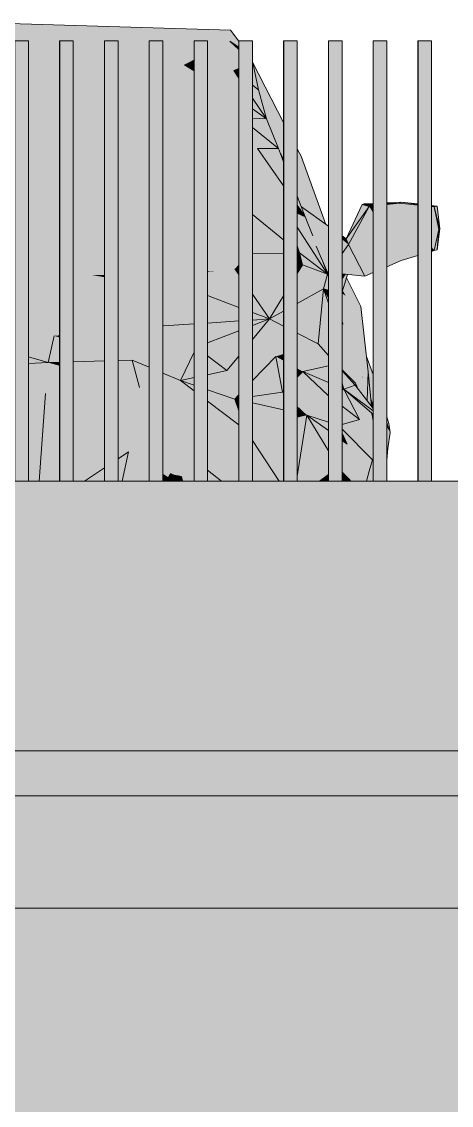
# Model space of a CAD drawing. Header units: millimetres. Extents: x 365175 to 2667127, y -330297 to -162108.
# Drawn here: x 1901050 to 1902007, y -320300 to -317888 of the extents above; entities that cross this region are included whole.
import ezdxf

# ---------------------------------------------------------------- set-up
doc = ezdxf.new("R2010")
doc.units = ezdxf.units.MM
doc.header["$MEASUREMENT"] = 0
doc.linetypes.add('Wipeout_Contour', pattern=[1000, 0, -1000])
for name, color, linetype in [('Cars', 7, 'Continuous'), ('Structure - Murs extérieurs', 7, 'Continuous'), ('TopoAlt', 7, 'Continuous')]:
    doc.layers.add(name, color=color, linetype=linetype)
pattern_1 = [(0, (1445436.05, -319510.98), (0, 86.60254), [0, -50]), (0, (1445461.05, -319467.68), (0, 86.60254), [0, -50])]

# ---------------------------------------------------------------- blocks, each defined once
blk = doc.blocks.new('Élément de coupe_125_6', base_point=(1445436.1, -319511))
at = {"layer": 'TopoAlt', "linetype": 'Continuous', "lineweight": 0, "true_color": 0x000000}
blk.add_hatch(color=18, dxfattribs=at).paths.add_polyline_path([(1882185.2, -318911), (1882185.2, -319511), (1914672.8, -319511), (1914672.8, -318911)])
at = {"layer": 'TopoAlt', "color": 190, "linetype": 'Continuous', "lineweight": 5, "true_color": 0x8002ff}
blk.add_line((1914672.8, -318911), (1882185.2, -318911), dxfattribs=at)
blk = doc.blocks.new('Élément de coupe_174_6', base_point=(1445436.1, -319511))
at = {"layer": 'Structure - Murs extérieurs', "linetype": 'Continuous', "lineweight": 0, "true_color": 0x000000}
blk.add_hatch(color=18, dxfattribs=at).paths.add_polyline_path([(1916245.1, -319511), (1884176.7, -319511), (1884176.7, -319611), (1916245.1, -319611)])
at = {"layer": 'Structure - Murs extérieurs', "color": 7, "linetype": 'Continuous', "lineweight": 5}
blk.add_line((1916245.1, -319511), (1884176.7, -319511), dxfattribs=at)
blk = doc.blocks.new('Élément de coupe_364_6', base_point=(1445436.1, -319511))
at = {"linetype": 'Continuous', "lineweight": 0, "true_color": 0x000000}
for points in [[(1901034.9, -317931), (1901034.9, -318911), (1901035.3, -318911), (1901035.3, -317931)], [(1901034.9, -317931), (1901034.9, -318911), (1901035.3, -318911), (1901035.3, -317931)], [(1901035.3, -317931), (1901035.3, -318911), (1901065.3, -318911), (1901065.3, -317931)]]:
    blk.add_hatch(color=18, dxfattribs=at).paths.add_polyline_path(points)
at = {"color": 18, "linetype": 'Continuous', "lineweight": 5, "true_color": 0x330000}
for p, q in [((1901034.9, -317931), (1901035.3, -317931)), ((1901034.9, -318911), (1901034.9, -317931)), ((1901035.3, -317931), (1901065.3, -317931)), ((1901035.3, -318911), (1901035.3, -317931)), ((1901065.3, -318911), (1901065.3, -317931))]:
    blk.add_line(p, q, dxfattribs=at)
blk = doc.blocks.new('Élément de coupe_365_6', base_point=(1445436.1, -319511))
at = {"linetype": 'Continuous', "lineweight": 0, "true_color": 0x000000}
for points in [[(1901134.7, -317931), (1901134.7, -318911), (1901135, -318911), (1901135, -317931)], [(1901134.7, -317931), (1901134.7, -318911), (1901135, -318911), (1901135, -317931)], [(1901135, -317931), (1901135, -318911), (1901165, -318911), (1901165, -317931)]]:
    blk.add_hatch(color=18, dxfattribs=at).paths.add_polyline_path(points)
at = {"color": 18, "linetype": 'Continuous', "lineweight": 5, "true_color": 0x330000}
for p, q in [((1901134.7, -317931), (1901135, -317931)), ((1901134.7, -318911), (1901134.7, -317931)), ((1901135, -317931), (1901165, -317931)), ((1901135, -318911), (1901135, -317931)), ((1901165, -318911), (1901165, -317931))]:
    blk.add_line(p, q, dxfattribs=at)
blk = doc.blocks.new('Élément de coupe_366_6', base_point=(1445436.1, -319511))
at = {"linetype": 'Continuous', "lineweight": 0, "true_color": 0x000000}
for points in [[(1901234.5, -317931), (1901234.5, -318911), (1901234.8, -318911), (1901234.8, -317931)], [(1901234.5, -317931), (1901234.5, -318911), (1901234.8, -318911), (1901234.8, -317931)], [(1901234.8, -317931), (1901234.8, -318911), (1901264.8, -318911), (1901264.8, -317931)]]:
    blk.add_hatch(color=18, dxfattribs=at).paths.add_polyline_path(points)
at = {"color": 18, "linetype": 'Continuous', "lineweight": 5, "true_color": 0x330000}
for p, q in [((1901234.5, -317931), (1901234.8, -317931)), ((1901234.5, -318911), (1901234.5, -317931)), ((1901234.8, -317931), (1901264.8, -317931)), ((1901234.8, -318911), (1901234.8, -317931)), ((1901264.8, -318911), (1901264.8, -317931))]:
    blk.add_line(p, q, dxfattribs=at)
blk = doc.blocks.new('Élément de coupe_367_6', base_point=(1445436.1, -319511))
at = {"linetype": 'Continuous', "lineweight": 0, "true_color": 0x000000}
for points in [[(1901334.2, -317931), (1901334.2, -318911), (1901334.5, -318911), (1901334.5, -317931)], [(1901334.2, -317931), (1901334.2, -318911), (1901334.5, -318911), (1901334.5, -317931)], [(1901334.5, -317931), (1901334.5, -318911), (1901364.5, -318911), (1901364.5, -317931)]]:
    blk.add_hatch(color=18, dxfattribs=at).paths.add_polyline_path(points)
at = {"color": 18, "linetype": 'Continuous', "lineweight": 5, "true_color": 0x330000}
for p, q in [((1901334.2, -317931), (1901334.5, -317931)), ((1901334.2, -318911), (1901334.2, -317931)), ((1901334.5, -317931), (1901364.5, -317931)), ((1901334.5, -318911), (1901334.5, -317931)), ((1901364.5, -318911), (1901364.5, -317931))]:
    blk.add_line(p, q, dxfattribs=at)
blk = doc.blocks.new('Élément de coupe_368_6', base_point=(1445436.1, -319511))
at = {"linetype": 'Continuous', "lineweight": 0, "true_color": 0x000000}
for points in [[(1901434, -317931), (1901434, -318911), (1901434.3, -318911), (1901434.3, -317931)], [(1901434, -317931), (1901434, -318911), (1901434.3, -318911), (1901434.3, -317931)], [(1901434.3, -317931), (1901434.3, -318911), (1901464.3, -318911), (1901464.3, -317931)]]:
    blk.add_hatch(color=18, dxfattribs=at).paths.add_polyline_path(points)
at = {"color": 18, "linetype": 'Continuous', "lineweight": 5, "true_color": 0x330000}
for p, q in [((1901434, -317931), (1901434.3, -317931)), ((1901434, -318911), (1901434, -317931)), ((1901434.3, -317931), (1901464.3, -317931)), ((1901434.3, -318911), (1901434.3, -317931)), ((1901464.3, -318911), (1901464.3, -317931))]:
    blk.add_line(p, q, dxfattribs=at)
blk = doc.blocks.new('Élément de coupe_369_6', base_point=(1445436.1, -319511))
at = {"linetype": 'Continuous', "lineweight": 0, "true_color": 0x000000}
for points in [[(1901533.7, -317931), (1901533.7, -318911), (1901534.1, -318911), (1901534.1, -317931)], [(1901533.7, -317931), (1901533.7, -318911), (1901534.1, -318911), (1901534.1, -317931)], [(1901534.1, -317931), (1901534.1, -318911), (1901564.1, -318911), (1901564.1, -317931)]]:
    blk.add_hatch(color=18, dxfattribs=at).paths.add_polyline_path(points)
at = {"color": 18, "linetype": 'Continuous', "lineweight": 5, "true_color": 0x330000}
for p, q in [((1901533.7, -317931), (1901534.1, -317931)), ((1901533.7, -318911), (1901533.7, -317931)), ((1901534.1, -317931), (1901564.1, -317931)), ((1901534.1, -318911), (1901534.1, -317931)), ((1901564.1, -318911), (1901564.1, -317931))]:
    blk.add_line(p, q, dxfattribs=at)
blk = doc.blocks.new('Élément de coupe_370_6', base_point=(1445436.1, -319511))
at = {"linetype": 'Continuous', "lineweight": 0, "true_color": 0x000000}
for points in [[(1901633.5, -317931), (1901633.5, -318911), (1901633.8, -318911), (1901633.8, -317931)], [(1901633.5, -317931), (1901633.5, -318911), (1901633.8, -318911), (1901633.8, -317931)], [(1901633.8, -317931), (1901633.8, -318911), (1901663.8, -318911), (1901663.8, -317931)]]:
    blk.add_hatch(color=18, dxfattribs=at).paths.add_polyline_path(points)
at = {"color": 18, "linetype": 'Continuous', "lineweight": 5, "true_color": 0x330000}
for p, q in [((1901633.5, -317931), (1901633.8, -317931)), ((1901633.5, -318911), (1901633.5, -317931)), ((1901633.8, -317931), (1901663.8, -317931)), ((1901633.8, -318911), (1901633.8, -317931)), ((1901663.8, -318911), (1901663.8, -317931))]:
    blk.add_line(p, q, dxfattribs=at)
blk = doc.blocks.new('Élément de coupe_371_6', base_point=(1445436.1, -319511))
at = {"linetype": 'Continuous', "lineweight": 0, "true_color": 0x000000}
for points in [[(1901733.2, -317931), (1901733.2, -318911), (1901733.6, -318911), (1901733.6, -317931)], [(1901733.2, -317931), (1901733.2, -318911), (1901733.6, -318911), (1901733.6, -317931)], [(1901733.6, -317931), (1901733.6, -318911), (1901763.6, -318911), (1901763.6, -317931)]]:
    blk.add_hatch(color=18, dxfattribs=at).paths.add_polyline_path(points)
at = {"color": 18, "linetype": 'Continuous', "lineweight": 5, "true_color": 0x330000}
for p, q in [((1901733.2, -317931), (1901733.6, -317931)), ((1901733.2, -318911), (1901733.2, -317931)), ((1901733.6, -317931), (1901763.6, -317931)), ((1901733.6, -318911), (1901733.6, -317931)), ((1901763.6, -318911), (1901763.6, -317931))]:
    blk.add_line(p, q, dxfattribs=at)
blk = doc.blocks.new('Élément de coupe_372_6', base_point=(1445436.1, -319511))
at = {"linetype": 'Continuous', "lineweight": 0, "true_color": 0x000000}
for points in [[(1901833, -317931), (1901833, -318911), (1901833.3, -318911), (1901833.3, -317931)], [(1901833, -317931), (1901833, -318911), (1901833.3, -318911), (1901833.3, -317931)], [(1901833.3, -317931), (1901833.3, -318911), (1901863.3, -318911), (1901863.3, -317931)]]:
    blk.add_hatch(color=18, dxfattribs=at).paths.add_polyline_path(points)
at = {"color": 18, "linetype": 'Continuous', "lineweight": 5, "true_color": 0x330000}
for p, q in [((1901833, -317931), (1901833.3, -317931)), ((1901833, -318911), (1901833, -317931)), ((1901833.3, -317931), (1901863.3, -317931)), ((1901833.3, -318911), (1901833.3, -317931)), ((1901863.3, -318911), (1901863.3, -317931))]:
    blk.add_line(p, q, dxfattribs=at)
blk = doc.blocks.new('Élément de coupe_373_6', base_point=(1445436.1, -319511))
at = {"linetype": 'Continuous', "lineweight": 0, "true_color": 0x000000}
for points in [[(1901932.7, -317931), (1901932.7, -318911), (1901933.1, -318911), (1901933.1, -317931)], [(1901932.7, -317931), (1901932.7, -318911), (1901933.1, -318911), (1901933.1, -317931)], [(1901933.1, -317931), (1901933.1, -318911), (1901963.1, -318911), (1901963.1, -317931)]]:
    blk.add_hatch(color=18, dxfattribs=at).paths.add_polyline_path(points)
at = {"color": 18, "linetype": 'Continuous', "lineweight": 5, "true_color": 0x330000}
for p, q in [((1901932.7, -317931), (1901933.1, -317931)), ((1901932.7, -318911), (1901932.7, -317931)), ((1901933.1, -317931), (1901963.1, -317931)), ((1901933.1, -318911), (1901933.1, -317931)), ((1901963.1, -318911), (1901963.1, -317931))]:
    blk.add_line(p, q, dxfattribs=at)
blk = doc.blocks.new('Élément de coupe_493_6', base_point=(1445436.1, -319511))
at = {"layer": 'Cars', "linetype": 'Continuous', "lineweight": 0, "true_color": 0x000000}
for points in [[(1900878.7, -317888.3), (1900877.1, -317891), (1901515.6, -317907.5)], [(1900877, -317916.6), (1901513.6, -317931.5), (1900877.1, -317891)], [(1901513.6, -317931.5), (1901515.6, -317907.5), (1900877.1, -317891)], [(1901513.6, -317931.5), (1901533.7, -317944.7), (1901533.7, -317932), (1901515.6, -317907.5)], [(1900877, -317916.6), (1901034.9, -317936.7), (1901034.9, -317931), (1901065.3, -317931), (1901065.3, -317940.6), (1901134.7, -317949.5), (1901134.7, -317931), (1901165, -317931), (1901165, -317953.4), (1901234.5, -317962.2), (1901234.5, -317931), (1901264.8, -317931), (1901264.8, -317966.1), (1901334.2, -317975), (1901334.2, -317931), (1901364.5, -317931), (1901364.5, -317978.8), (1901411.1, -317984.8), (1901434, -317972.9), (1901434, -317931), (1901464.3, -317931), (1901464.3, -317957.1), (1901513.6, -317931.5)], [(1901464.3, -317957.1), (1901464.3, -317990.7), (1901522.5, -317997.3), (1901513.6, -317931.5)], [(1901533.7, -317950.3), (1901513.6, -317931.5), (1901522.5, -317997.3), (1901533.7, -317992.6)], [(1901533.7, -317944.7), (1901513.6, -317931.5), (1901533.7, -317950.3)], [(1901065.3, -317940.6), (1901065.3, -317957.5), (1901134.7, -317972.6), (1901134.7, -317949.5)], [(1901065.3, -317957.5), (1901065.3, -317996), (1901134.7, -318001.7), (1901134.7, -317972.6)], [(1901165, -317953.4), (1901165, -317979.2), (1901234.5, -317994.3), (1901234.5, -317962.2)], [(1901234.5, -317994.3), (1901165, -317979.2), (1901165, -318004.2), (1901234.5, -318010)], [(1901264.8, -317966.1), (1901264.8, -318000.9), (1901334.2, -318015.9), (1901334.2, -317975)], [(1901364.5, -318011.8), (1901411.1, -317984.8), (1901364.5, -317978.8)], [(1901364.5, -318011.8), (1901364.5, -318022.6), (1901434, -318037.9), (1901434, -317998.9), (1901411.1, -317984.8)], [(1901434, -317972.9), (1901411.1, -317984.8), (1901434, -317987.3)], [(1901411.1, -317984.8), (1901434, -317998.9), (1901434, -317987.3)], [(1901564.1, -317977.7), (1901564.1, -317978.5), (1901565.1, -317979.5)], [(1901564.1, -317979.9), (1901565.1, -317979.5), (1901564.1, -317978.5)], [(1901564.1, -318029.5), (1901577.6, -318040.1), (1901565.1, -317979.5), (1901564.1, -317979.9)], [(1901565.1, -317979.5), (1901577.6, -318040.1), (1901633.5, -318127.2), (1901633.5, -318112.3)], [(1901134.7, -318001.7), (1901065.3, -317996), (1901065.3, -318011.8), (1901134.7, -318023.4)], [(1901165, -318028.5), (1901234.5, -318040.1), (1901234.5, -318010), (1901165, -318004.2)], [(1901334.2, -318015.9), (1901264.8, -318000.9), (1901264.8, -318012.5), (1901334.2, -318018.2)], [(1901522.5, -317997.3), (1901464.3, -317990.7), (1901464.3, -318017.5), (1901533.2, -318059.9)], [(1901533.7, -317992.6), (1901522.5, -317997.3), (1901533.7, -318005.9)], [(1901522.5, -317997.3), (1901533.2, -318059.9), (1901533.7, -318060.2), (1901533.7, -318013.8)], [(1901522.5, -317997.3), (1901533.7, -318013.8), (1901533.7, -318005.9)], [(1901134.7, -318023.4), (1901065.3, -318011.8), (1901065.3, -318022.1), (1901134.7, -318037.5)], [(1901065.3, -318022.1), (1901065.3, -318038.4), (1901134.7, -318039.9), (1901134.7, -318037.5)], [(1901165, -318041.9), (1901234.5, -318048.5), (1901234.5, -318040.1), (1901165, -318028.5)], [(1901264.8, -318012.5), (1901264.8, -318045.1), (1901334.2, -318056.7), (1901334.2, -318018.2)], [(1901364.5, -318022.6), (1901364.5, -318025.5), (1901434, -318056.2), (1901434, -318037.9)], [(1901364.5, -318025.5), (1901364.5, -318062.6), (1901434, -318078.3), (1901434, -318056.2)], [(1901464.3, -318017.5), (1901464.3, -318044.6), (1901533.2, -318059.9)], [(1901577.6, -318040.1), (1901564.1, -318029.5), (1901564.1, -318058.6), (1901595.1, -318104.5)], [(1901065.3, -318038.4), (1901065.3, -318159.2), (1901134.7, -318205.3), (1901134.7, -318039.9)], [(1901165, -318041.9), (1901165, -318080.8), (1901234.5, -318232.9), (1901234.5, -318048.5)], [(1901264.8, -318045.1), (1901264.8, -318051.4), (1901334.2, -318057.9), (1901334.2, -318056.7)], [(1901264.8, -318051.4), (1901264.8, -318275.5), (1901334.2, -318102.1), (1901334.2, -318057.9)], [(1901464.3, -318044.6), (1901464.3, -318069.6), (1901533.7, -318100.3), (1901533.7, -318066.2), (1901533.2, -318059.9)], [(1901577.6, -318040.1), (1901595.1, -318104.5), (1901633.5, -318180.6), (1901633.5, -318159.7)], [(1901633.5, -318127.2), (1901577.6, -318040.1), (1901633.5, -318159.7)], [(1901165, -318080.8), (1901165, -318225.4), (1901234.5, -318271.5), (1901234.5, -318232.9)], [(1901364.5, -318076.6), (1901434, -318165.4), (1901434, -318078.3), (1901364.5, -318062.6)], [(1901364.5, -318076.6), (1901364.5, -318289.9), (1901434, -318291.1), (1901434, -318165.4)], [(1901464.3, -318069.6), (1901464.3, -318085.2), (1901533.7, -318100.9), (1901533.7, -318100.3)], [(1901533.2, -318059.9), (1901533.7, -318066.2), (1901533.7, -318060.2)], [(1901564.1, -318058.6), (1901564.1, -318082.1), (1901595.1, -318104.5)], [(1901564.1, -318082.1), (1901564.1, -318102.9), (1901595.1, -318104.5)], [(1901334.2, -318102.1), (1901264.8, -318275.5), (1901264.8, -318288.3), (1901334.2, -318289.4)], [(1901464.3, -318085.2), (1901464.3, -318204.3), (1901533.4, -318292.7), (1901533.7, -318272.9), (1901533.7, -318100.9)], [(1901564.1, -318123.7), (1901621.9, -318170.5), (1901595.1, -318104.5), (1901564.1, -318102.9)], [(1901595.1, -318104.5), (1901621.9, -318170.5), (1901633.5, -318192.4), (1901633.5, -318180.6)], [(1901564.1, -318123.7), (1901564.1, -318150.7), (1901575.2, -318170.6), (1901621.9, -318170.5)], [(1901564.1, -318150.7), (1901564.1, -318203.2), (1901575.2, -318170.6)], [(1901065.3, -318292.2), (1901134.7, -318290.8), (1901134.7, -318205.3), (1901065.3, -318159.2)], [(1901564.1, -318203.2), (1901564.1, -318295.4), (1901633.5, -318301.5), (1901633.5, -318297.1), (1901575.2, -318170.6)], [(1901621.9, -318170.5), (1901575.2, -318170.6), (1901633.5, -318253.7), (1901633.5, -318200)], [(1901633.5, -318253.7), (1901575.2, -318170.6), (1901633.5, -318297.1)], [(1901633.5, -318192.4), (1901621.9, -318170.5), (1901633.5, -318200)], [(1901663.8, -318174.5), (1901672.3, -318187.7), (1901663.8, -318171.2)], [(1901672.3, -318187.7), (1901663.8, -318174.5), (1901663.8, -318224.6), (1901712.2, -318328.3), (1901727.7, -318339.4)], [(1901165, -318290.2), (1901234.5, -318288.7), (1901234.5, -318271.5), (1901165, -318225.4)], [(1901464.3, -318291.6), (1901533.4, -318292.7), (1901464.3, -318204.3)], [(1901663.8, -318224.6), (1901663.8, -318240.7), (1901705.6, -318323.5), (1901712.2, -318328.3)], [(1901663.8, -318240.7), (1901663.8, -318249.8), (1901701.1, -318320.3), (1901705.6, -318323.5)], [(1901663.8, -318249.8), (1901663.8, -318276.9), (1901681.7, -318322.4), (1901682.2, -318323.1), (1901673.3, -318300.8), (1901673.2, -318300.2), (1901701.1, -318320.3)], [(1901533.7, -318272.9), (1901533.4, -318292.7), (1901533.7, -318291.8)], [(1901065.3, -318292.2), (1901065.3, -318376.5), (1901134.7, -318406.6), (1901134.7, -318290.8)], [(1901165, -318419.7), (1901196.5, -318433.3), (1901234.5, -318346.2), (1901234.5, -318288.7), (1901165, -318290.2)], [(1901334.2, -318289.4), (1901264.8, -318288.3), (1901264.8, -318290.2), (1901334.2, -318317.8)], [(1901264.8, -318290.2), (1901264.8, -318427.9), (1901334.2, -318422.4), (1901334.2, -318317.8)], [(1901434, -318291.1), (1901364.5, -318289.9), (1901364.5, -318329.9), (1901434, -318357.5)], [(1901464.3, -318369.5), (1901533.7, -318397.1), (1901533.7, -318294.6), (1901533.4, -318292.7), (1901464.3, -318291.6)], [(1901533.4, -318292.7), (1901533.7, -318292.8), (1901533.7, -318291.8)], [(1901533.4, -318292.7), (1901533.7, -318294.6), (1901533.7, -318293)], [(1901533.7, -318292.8), (1901533.4, -318292.7), (1901533.7, -318293)], [(1901564.1, -318317.6), (1901633.5, -318373.8), (1901633.5, -318301.5), (1901564.1, -318295.4)], [(1901681.7, -318322.4), (1901663.8, -318276.9), (1901663.8, -318296.9)], [(1901663.8, -318296.9), (1901663.8, -318314.3), (1901681.7, -318322.4)], [(1901824.4, -318299.4), (1901808.4, -318295), (1901772.6, -318371.7)], [(1901772.6, -318371.7), (1901778.2, -318384.3), (1901824.4, -318299.4)], [(1901824.4, -318299.4), (1901778.2, -318384.3), (1901814.1, -318454.3)], [(1901808.4, -318295), (1901833, -318294.1), (1901833, -318293.5)], [(1901808.4, -318295), (1901824.4, -318299.4), (1901833, -318298.4), (1901833, -318294.1)], [(1901812.4, -318293.9), (1901811.9, -318294.8), (1901812.2, -318294.8)], [(1901812.4, -318293.9), (1901812.2, -318294.8), (1901812.8, -318294.7)], [(1901812.4, -318293.9), (1901812.8, -318294.7), (1901833, -318293.5), (1901833, -318292.9)], [(1901814.1, -318454.3), (1901833, -318446.3), (1901833, -318313.9), (1901824.4, -318299.4)], [(1901824.4, -318299.4), (1901833, -318313.9), (1901833, -318298.4)], [(1901895.1, -318289.7), (1901863.3, -318291.7), (1901863.3, -318292.9), (1901892, -318291.8)], [(1901863.3, -318291.3), (1901863.3, -318291.7), (1901880.2, -318290.6), (1901895.1, -318289.7)], [(1901892, -318291.8), (1901863.3, -318295), (1901863.3, -318365.1), (1901895.7, -318419.8)], [(1901863.3, -318292.9), (1901863.3, -318295), (1901892, -318291.8)], [(1901895.1, -318289.7), (1901892, -318291.8), (1901932.7, -318296.3), (1901932.7, -318295.1)], [(1901892, -318291.8), (1901895.7, -318419.8), (1901932.7, -318408.6), (1901932.7, -318347.7)], [(1901892, -318291.8), (1901932.7, -318347.7), (1901932.7, -318319.5)], [(1901932.7, -318296.3), (1901892, -318291.8), (1901932.7, -318319.5)], [(1901932.7, -318293.8), (1901895.1, -318289.7), (1901932.7, -318295.1)], [(1901975.5, -318298.5), (1901963.1, -318297.2), (1901963.1, -318299.5), (1901968.7, -318300.3)], [(1901963.1, -318299.5), (1901963.1, -318299.6), (1901968.7, -318300.3)], [(1901981.6, -318349.2), (1901975.5, -318298.5), (1901968.7, -318300.3)], [(1901564.1, -318404.7), (1901633.5, -318403.3), (1901633.5, -318373.8), (1901564.1, -318317.6)], [(1901663.8, -318314.3), (1901663.8, -318345.2), (1901731.6, -318449.9), (1901719.3, -318418.5), (1901706.2, -318387.6), (1901698.3, -318364.7), (1901681.7, -318322.4)], [(1901733.2, -318343.4), (1901673.2, -318300.2), (1901673.3, -318300.8), (1901733.2, -318348.5)], [(1901733.2, -318348.5), (1901673.3, -318300.8), (1901682.2, -318323.1), (1901684, -318327.2), (1901681.7, -318322.4), (1901698.3, -318364.7), (1901706.2, -318387.6), (1901731.3, -318446.7), (1901733.2, -318444.1)], [(1901682.2, -318323.1), (1901681.7, -318322.4), (1901684, -318327.2)], [(1901681.7, -318322.4), (1901683.5, -318326.9), (1901684, -318327.2)], [(1901968.7, -318300.3), (1901963.1, -318299.6), (1901963.1, -318340.2), (1901979.1, -318351.1)], [(1901981.6, -318349.2), (1901968.7, -318300.3), (1901979.1, -318351.1)], [(1901196.5, -318433.3), (1901234.5, -318430.3), (1901234.5, -318346.2)], [(1901434, -318357.5), (1901364.5, -318329.9), (1901364.5, -318420), (1901434, -318414.4)], [(1901663.8, -318387.1), (1901668.9, -318402.6), (1901731.6, -318449.9), (1901663.8, -318345.2)], [(1901979.1, -318351.1), (1901963.1, -318340.2), (1901963.1, -318389.3), (1901969.2, -318397.7)], [(1901464.3, -318369.5), (1901464.3, -318412), (1901533.7, -318406.5), (1901533.7, -318397.1)], [(1901763.6, -318365.2), (1901763.6, -318372.7), (1901778.2, -318384.3), (1901772.6, -318371.7)], [(1901863.3, -318365.1), (1901863.3, -318433.5), (1901895.7, -318419.8)], [(1901975.6, -318396.3), (1901979.1, -318351.1), (1901969.2, -318397.7)], [(1901975.6, -318396.3), (1901981.6, -318349.2), (1901979.1, -318351.1)], [(1901065.3, -318429), (1901134.7, -318431.3), (1901134.7, -318406.6), (1901065.3, -318376.5)], [(1901663.8, -318398.4), (1901668.9, -318402.6), (1901663.8, -318387.1)], [(1901706.2, -318387.6), (1901727.4, -318443.3), (1901731.6, -318449.9), (1901719.3, -318418.5)], [(1901763.6, -318372.7), (1901763.6, -318403.8), (1901778.2, -318384.3)], [(1901778.2, -318384.3), (1901763.6, -318403.8), (1901763.6, -318449.7), (1901814.1, -318454.3)], [(1901963.1, -318389.3), (1901963.1, -318399.6), (1901969.2, -318397.7)], [(1901165, -318432.3), (1901196.5, -318433.3), (1901165, -318419.7)], [(1901364.5, -318436), (1901434, -318437.1), (1901434, -318414.4), (1901364.5, -318420)], [(1901533.7, -318406.5), (1901464.3, -318412), (1901464.3, -318437.6), (1901525.2, -318438.6), (1901533.7, -318428.4)], [(1901564.1, -318404.7), (1901564.1, -318407.1), (1901633.5, -318421), (1901633.5, -318403.3)], [(1901564.1, -318436.2), (1901633.5, -318432), (1901633.5, -318421), (1901564.1, -318407.1)], [(1901663.8, -318402.7), (1901668.9, -318402.6), (1901663.8, -318398.4)], [(1901668.9, -318402.6), (1901663.8, -318402.7), (1901663.8, -318427.1), (1901675.6, -318429.5)], [(1901675.6, -318429.5), (1901731.6, -318449.9), (1901668.9, -318402.6)], [(1901731.3, -318446.7), (1901719.3, -318418.5), (1901731.6, -318449.9), (1901733.2, -318454.2), (1901733.2, -318451.9)], [(1901731.3, -318446.7), (1901719.3, -318418.5), (1901731.6, -318449.9), (1901733.2, -318454.2), (1901733.2, -318451.9)], [(1901065.3, -318429), (1901065.3, -318439.3), (1901134.7, -318445.5), (1901134.7, -318431.3)], [(1901134.7, -318445.5), (1901065.3, -318439.3), (1901065.3, -318443.8), (1901134.7, -318447.8)], [(1901065.3, -318443.8), (1901065.3, -318454.5), (1901134.7, -318487.8), (1901134.7, -318447.8)], [(1901165, -318432.3), (1901165, -318448.2), (1901205.8, -318451.9), (1901196.5, -318433.3)], [(1901234.5, -318430.3), (1901196.5, -318433.3), (1901234.5, -318433.9)], [(1901196.5, -318433.3), (1901234.5, -318434.7), (1901234.5, -318433.9)], [(1901196.5, -318433.3), (1901234.5, -318438.4), (1901234.5, -318434.7)], [(1901196.5, -318433.3), (1901205.8, -318451.9), (1901234.5, -318452.1), (1901234.5, -318438.4)], [(1901264.8, -318434.4), (1901334.2, -318435.5), (1901334.2, -318422.4), (1901264.8, -318427.9)], [(1901334.2, -318435.5), (1901264.8, -318434.4), (1901264.8, -318435.7), (1901334.2, -318438.2)], [(1901334.2, -318438.2), (1901264.8, -318435.7), (1901264.8, -318442.5), (1901334.2, -318451.8)], [(1901264.8, -318442.5), (1901264.8, -318452.4), (1901334.2, -318453), (1901334.2, -318451.8)], [(1901364.5, -318439.3), (1901434, -318441.7), (1901434, -318437.1), (1901364.5, -318436)], [(1901434, -318441.7), (1901364.5, -318439.3), (1901364.5, -318451.6), (1901434, -318446.6)], [(1901464.3, -318437.6), (1901464.3, -318442.8), (1901479.6, -318443.3), (1901525.2, -318438.6)], [(1901464.3, -318478.5), (1901464.3, -318489.1), (1901525.2, -318438.6), (1901479.6, -318443.3)], [(1901464.3, -318489.1), (1901464.3, -318497.9), (1901533.7, -318524.1), (1901533.7, -318450.9), (1901525.2, -318438.6)], [(1901479.6, -318443.3), (1901464.3, -318442.8), (1901464.3, -318444.4)], [(1901464.3, -318444.4), (1901464.3, -318478.5), (1901479.6, -318443.3)], [(1901533.7, -318428.4), (1901525.2, -318438.6), (1901533.7, -318438.1)], [(1901533.7, -318438.1), (1901525.2, -318438.6), (1901533.7, -318450.9)], [(1901633.5, -318432), (1901564.1, -318436.2), (1901564.1, -318494.9), (1901601.8, -318549.8), (1901633.5, -318498.1)], [(1901663.8, -318430.2), (1901675.6, -318429.5), (1901663.8, -318427.1)], [(1901675.6, -318429.5), (1901663.8, -318448.6), (1901663.8, -318515.1), (1901722.1, -318482.6)], [(1901663.8, -318448.6), (1901675.6, -318429.5), (1901663.8, -318430.2)], [(1901675.6, -318429.5), (1901722.1, -318482.6), (1901731.6, -318449.9)], [(1901729.7, -318448.4), (1901731.6, -318449.9), (1901727.4, -318443.3)], [(1901731.3, -318446.7), (1901733.2, -318446.8), (1901733.2, -318444.1)], [(1901134.7, -318487.8), (1901065.3, -318454.5), (1901065.3, -318477.1), (1901134.7, -318493.1)], [(1901205.8, -318451.9), (1901165, -318448.2), (1901165, -318449.5)], [(1901165, -318449.5), (1901165, -318489.7), (1901205.8, -318451.9)], [(1901165, -318498), (1901234.5, -318497.3), (1901234.5, -318456.8), (1901205.8, -318451.9), (1901165, -318489.7)], [(1901234.5, -318452.1), (1901205.8, -318451.9), (1901234.5, -318456.8)], [(1901264.8, -318462), (1901334.2, -318474), (1901334.2, -318453), (1901264.8, -318452.4)], [(1901264.8, -318497), (1901334.2, -318496.3), (1901334.2, -318474), (1901264.8, -318462)], [(1901434, -318446.6), (1901364.5, -318451.6), (1901364.5, -318460.8), (1901434, -318486.6)], [(1901364.5, -318479.2), (1901434, -318491.2), (1901434, -318486.6), (1901364.5, -318460.8)], [(1901731.6, -318449.9), (1901722.1, -318482.6), (1901733.2, -318485.4), (1901733.2, -318454.2)], [(1901729.7, -318448.4), (1901729.9, -318449.1), (1901730.1, -318449.3), (1901731.6, -318449.9)], [(1901730.1, -318449.3), (1901731.4, -318450.6), (1901731.6, -318449.9)], [(1901731.3, -318446.7), (1901733.2, -318451.9), (1901733.2, -318446.8)], [(1901731.3, -318446.7), (1901733.2, -318448.4), (1901733.2, -318446.8)], [(1901731.4, -318450.6), (1901733.2, -318455.6), (1901733.2, -318454.2), (1901731.6, -318449.9)], [(1901763.6, -318449.7), (1901763.6, -318460.2), (1901770.5, -318450.3)], [(1901763.6, -318449.7), (1901763.6, -318460.2), (1901770.5, -318450.3)], [(1901763.6, -318460.2), (1901763.6, -318489.5), (1901763.7, -318489.5), (1901775.7, -318450.8), (1901770.5, -318450.3)], [(1901763.6, -318460.2), (1901763.6, -318489.5), (1901763.7, -318489.5), (1901775.7, -318450.8), (1901770.5, -318450.3)], [(1901763.6, -318492.8), (1901805.2, -318521.9), (1901773.4, -318458.1), (1901763.7, -318489.5), (1901763.6, -318489.5)], [(1901065.3, -318494), (1901134.7, -318497.1), (1901134.7, -318493.1), (1901065.3, -318477.1)], [(1901364.5, -318479.2), (1901364.5, -318496), (1901434, -318495.4), (1901434, -318491.2)], [(1901722.1, -318482.6), (1901663.8, -318515.1), (1901663.8, -318581.3), (1901710.7, -318605.2)], [(1901710.7, -318605.2), (1901733.2, -318587.8), (1901733.2, -318514.8), (1901722.1, -318482.6)], [(1901733.2, -318502.7), (1901722.1, -318482.6), (1901733.2, -318514.8)], [(1901722.1, -318482.6), (1901733.2, -318502.7), (1901733.2, -318485.4)], [(1901763.6, -318489.5), (1901763.6, -318492.8), (1901771.8, -318498.6), (1901764.9, -318485.7), (1901763.7, -318489.5)], [(1901134.7, -318497.1), (1901065.3, -318494), (1901065.3, -318562.6), (1901122.9, -318587.4), (1901134.7, -318555.5)], [(1901165, -318500.9), (1901234.5, -318523.2), (1901234.5, -318497.3), (1901165, -318498)], [(1901234.5, -318523.2), (1901165, -318500.9), (1901165, -318583.5), (1901234.5, -318577.2)], [(1901334.2, -318496.3), (1901264.8, -318497), (1901264.8, -318532.9), (1901334.2, -318555.1)], [(1901364.5, -318564.8), (1901365.9, -318565.3), (1901434, -318512.9), (1901434, -318495.4), (1901364.5, -318496)], [(1901365.9, -318565.3), (1901434, -318560.8), (1901434, -318512.9)], [(1901464.3, -318558.8), (1901533.7, -318554.2), (1901533.7, -318524.1), (1901464.3, -318497.9)], [(1901564.1, -318535.5), (1901601.8, -318549.8), (1901564.1, -318494.9)], [(1901601.8, -318549.8), (1901633.5, -318532.1), (1901633.5, -318498.1)], [(1901805.2, -318521.9), (1901763.6, -318492.8), (1901763.6, -318534.8), (1901765.9, -318561.6)], [(1901763.6, -318492.8), (1901763.6, -318518.6), (1901767.1, -318536.1), (1901770.8, -318556.7), (1901779.2, -318548.1), (1901772.6, -318503.4), (1901771.8, -318498.6)], [(1901334.2, -318555.1), (1901264.8, -318532.9), (1901264.8, -318574.5), (1901334.2, -318568.1)], [(1901564.1, -318552.2), (1901601.8, -318549.8), (1901564.1, -318535.5)], [(1901633.5, -318532.1), (1901601.8, -318549.8), (1901633.5, -318565.9)], [(1901763.6, -318534.8), (1901763.6, -318552.9), (1901765.9, -318561.6)], [(1901765.9, -318561.6), (1901821.6, -318667.3), (1901805.2, -318521.9)], [(1901065.3, -318585.7), (1901122.9, -318587.4), (1901065.3, -318562.6)], [(1901122.9, -318587.4), (1901134.7, -318586.3), (1901134.7, -318555.5)], [(1901434, -318560.8), (1901365.9, -318565.3), (1901434, -318608.6)], [(1901533.7, -318554.2), (1901464.3, -318558.8), (1901464.3, -318602.6), (1901533.7, -318575.9)], [(1901564.1, -318564.3), (1901564.1, -318595.5), (1901601.8, -318549.8)], [(1901601.8, -318549.8), (1901564.1, -318595.5), (1901564.1, -318648.2), (1901616.3, -318633)], [(1901564.1, -318552.2), (1901564.1, -318564.3), (1901601.8, -318549.8)], [(1901601.8, -318549.8), (1901616.3, -318633), (1901633.5, -318627.9), (1901633.5, -318565.9)], [(1901763.6, -318552.9), (1901763.6, -318557.3), (1901765.9, -318561.6)], [(1901763.6, -318557.3), (1901763.6, -318563.6), (1901765.9, -318561.6)], [(1901763.6, -318563.6), (1901763.6, -318586.8), (1901821.6, -318667.3), (1901765.9, -318561.6)], [(1901770.8, -318556.7), (1901775.1, -318578.9), (1901788.5, -318604.4), (1901779.2, -318548.1)], [(1901065.3, -318585.7), (1901065.3, -318633.8), (1901109.1, -318646.9), (1901122.9, -318587.4)], [(1901109.1, -318646.9), (1901134.7, -318646.2), (1901134.7, -318591), (1901122.9, -318587.4)], [(1901134.7, -318586.3), (1901122.9, -318587.4), (1901134.7, -318591)], [(1901165, -318583.5), (1901165, -318600.5), (1901234.5, -318622.2), (1901234.5, -318577.2)], [(1901264.8, -318631.6), (1901296.4, -318641.5), (1901334.2, -318600), (1901334.2, -318568.1), (1901264.8, -318574.5)], [(1901364.5, -318565.4), (1901365.9, -318565.3), (1901364.5, -318564.8)], [(1901364.5, -318565.4), (1901364.5, -318566.8), (1901365.9, -318565.3)], [(1901364.5, -318566.8), (1901364.5, -318627.5), (1901434, -318613.3), (1901434, -318608.6), (1901365.9, -318565.3)], [(1901464.3, -318602.6), (1901464.3, -318631.5), (1901506.9, -318664.7), (1901533.7, -318632.3), (1901533.7, -318575.9)], [(1901663.8, -318581.3), (1901663.8, -318619), (1901710.7, -318605.2)], [(1901710.7, -318605.2), (1901733.2, -318630.9), (1901733.2, -318587.8)], [(1901763.6, -318586.8), (1901763.6, -318603.2), (1901793.7, -318692.8), (1901821.6, -318667.3)], [(1901775.1, -318578.9), (1901784.5, -318613.6), (1901785.4, -318617.1), (1901794.2, -318629.2), (1901792, -318618.5), (1901788.5, -318604.4)], [(1901165, -318645.3), (1901234.5, -318643.3), (1901234.5, -318622.2), (1901165, -318600.5)], [(1901296.4, -318641.5), (1901334.2, -318633.7), (1901334.2, -318600)], [(1901710.7, -318605.2), (1901663.8, -318619), (1901663.8, -318659.9), (1901676, -318666.8)], [(1901710.7, -318605.2), (1901676, -318666.8), (1901733.2, -318653.8), (1901733.2, -318630.9)], [(1901763.6, -318603.2), (1901763.6, -318663.3), (1901793.7, -318692.8)], [(1901065.3, -318648.6), (1901109.1, -318646.9), (1901065.3, -318633.8)], [(1901264.8, -318631.6), (1901264.8, -318642.4), (1901296.4, -318641.5)], [(1901296.4, -318641.5), (1901334.2, -318657.4), (1901334.2, -318633.7)], [(1901364.5, -318627.5), (1901364.5, -318670.1), (1901403.9, -318686.6), (1901434, -318623.7), (1901434, -318613.3)], [(1901403.9, -318686.6), (1901434, -318680.2), (1901434, -318623.7)], [(1901464.3, -318631.5), (1901464.3, -318673.8), (1901506.9, -318664.7)], [(1901506.9, -318664.7), (1901533.7, -318657), (1901533.7, -318632.3)], [(1901564.1, -318648.2), (1901564.1, -318687.1), (1901616.3, -318633)], [(1901616.3, -318633), (1901564.1, -318687.1), (1901564.1, -318722.4), (1901631.2, -318712.8)], [(1901616.3, -318633), (1901633.5, -318642.7), (1901633.5, -318627.9)], [(1901616.3, -318633), (1901631.2, -318712.8), (1901633.5, -318710.5), (1901633.5, -318642.7)], [(1901794.2, -318629.2), (1901785.4, -318617.1), (1901808.9, -318677.3), (1901809.4, -318678.4), (1901810, -318677.9), (1901804, -318658.8)], [(1901817.8, -318633.6), (1901821.6, -318667.3), (1901823.8, -318690), (1901833, -318726.6), (1901833, -318687.3), (1901831, -318667.2)], [(1901065.3, -318705.3), (1901103.2, -318715.9), (1901109.1, -318646.9), (1901065.3, -318648.6)], [(1901109.1, -318646.9), (1901103.2, -318715.9), (1901134.7, -318713.9), (1901134.7, -318653.9)], [(1901134.7, -318646.2), (1901109.1, -318646.9), (1901134.7, -318653.9)], [(1901165, -318662.2), (1901234.5, -318681.3), (1901234.5, -318643.3), (1901165, -318645.3)], [(1901296.4, -318641.5), (1901264.8, -318642.4), (1901264.8, -318689.6), (1901312.4, -318702.6)], [(1901296.4, -318641.5), (1901312.4, -318702.6), (1901334.2, -318698.8), (1901334.2, -318657.4)], [(1901506.9, -318664.7), (1901524.6, -318728), (1901533.7, -318718.6), (1901533.7, -318657)], [(1901663.8, -318659.9), (1901663.8, -318679.3), (1901676, -318666.8)], [(1901676, -318666.8), (1901733.2, -318691.3), (1901733.2, -318653.8)], [(1901165, -318712), (1901234.5, -318707.6), (1901234.5, -318681.3), (1901165, -318662.2)], [(1901364.5, -318670.1), (1901364.5, -318693.5), (1901403.9, -318686.6)], [(1901403.9, -318686.6), (1901434, -318696.9), (1901434, -318680.2)], [(1901506.9, -318664.7), (1901464.3, -318673.8), (1901464.3, -318707.3), (1901524.6, -318728)], [(1901663.8, -318679.3), (1901663.8, -318716), (1901733.2, -318722.7), (1901733.2, -318721), (1901676, -318666.8)], [(1901676, -318666.8), (1901733.2, -318721), (1901733.2, -318691.3)], [(1901763.6, -318665.1), (1901792.7, -318697.4), (1901793.7, -318692.8), (1901763.6, -318663.3)], [(1901763.6, -318665.1), (1901763.6, -318692.9), (1901767.7, -318706), (1901792.7, -318697.4)], [(1901793.7, -318692.8), (1901800.7, -318707.6), (1901818.8, -318730.8), (1901821.6, -318667.3)], [(1901809.4, -318678.4), (1901810.7, -318683.7), (1901810, -318677.9)], [(1901818.8, -318730.8), (1901819.3, -318731.4), (1901821.6, -318667.3)], [(1901819.3, -318731.4), (1901829.2, -318744.1), (1901821.6, -318667.3)], [(1901831, -318667.2), (1901833, -318687.3), (1901833, -318673.8)], [(1901831, -318667.2), (1901833, -318673.4), (1901833, -318673.3)], [(1901831, -318667.2), (1901833, -318673.8), (1901833, -318673.4)], [(1901065.3, -318705.3), (1901065.3, -318717.1), (1901103.2, -318715.9)], [(1901165, -318759.2), (1901234.5, -318807.8), (1901234.5, -318707.6), (1901165, -318712)], [(1901264.8, -318705.6), (1901312.4, -318702.6), (1901264.8, -318689.6)], [(1901264.8, -318705.6), (1901264.8, -318829), (1901288.1, -318845.3), (1901312.4, -318702.6)], [(1901288.1, -318845.3), (1901334.2, -318874.8), (1901334.2, -318761.5), (1901312.4, -318702.6)], [(1901312.4, -318702.6), (1901334.2, -318761.5), (1901334.2, -318698.8)], [(1901403.9, -318686.6), (1901364.5, -318693.5), (1901364.5, -318843.6), (1901389.1, -318910)], [(1901403.9, -318686.6), (1901389.1, -318910), (1901434, -318867.3), (1901434, -318846.5)], [(1901434, -318709.5), (1901403.9, -318686.6), (1901434, -318846.5)], [(1901403.9, -318686.6), (1901434, -318709.5), (1901434, -318696.9)], [(1901464.3, -318707.3), (1901464.3, -318732.6), (1901533.7, -318785.4), (1901533.7, -318754.2), (1901524.6, -318728)], [(1901763.6, -318692.9), (1901763.6, -318704.2), (1901767.7, -318706)], [(1901763.6, -318704.2), (1901763.6, -318708.2), (1901767.7, -318706)], [(1901763.6, -318708.2), (1901763.6, -318744), (1901802.8, -318773.2), (1901767.7, -318706)], [(1901792.7, -318697.4), (1901767.7, -318706), (1901833, -318754.4), (1901833, -318749)], [(1901829.1, -318758.5), (1901767.7, -318706), (1901802.8, -318773.2)], [(1901767.7, -318706), (1901829.1, -318758.5), (1901833, -318759.5), (1901833, -318754.4)], [(1901792.7, -318697.4), (1901796.6, -318702.4), (1901800.7, -318707.6), (1901793.7, -318692.8)], [(1901823.8, -318690), (1901827.4, -318725.5), (1901833, -318737.9), (1901833, -318726.6)], [(1901103.2, -318715.9), (1901065.3, -318717.1), (1901065.3, -318911), (1901089.2, -318911)], [(1901089.2, -318911), (1901134.7, -318911), (1901134.7, -318737.9), (1901103.2, -318715.9)], [(1901134.7, -318713.9), (1901103.2, -318715.9), (1901134.7, -318737.9)], [(1901464.3, -318732.6), (1901464.3, -318847.7), (1901533.7, -318805.5), (1901533.7, -318785.4)], [(1901524.6, -318728), (1901533.7, -318726.7), (1901533.7, -318718.6)], [(1901533.7, -318726.7), (1901524.6, -318728), (1901533.7, -318730)], [(1901524.6, -318728), (1901533.7, -318754.2), (1901533.7, -318730)], [(1901564.1, -318736.8), (1901633.5, -318752.3), (1901633.5, -318714.9), (1901631.2, -318712.8), (1901564.1, -318722.4)], [(1901631.2, -318712.8), (1901633.5, -318713), (1901633.5, -318710.5)], [(1901631.2, -318712.8), (1901633.5, -318714.9), (1901633.5, -318713)], [(1901663.8, -318716), (1901663.8, -318743.4), (1901685.6, -318763.9), (1901733.2, -318724.7), (1901733.2, -318722.7)], [(1901685.6, -318763.9), (1901733.2, -318779.8), (1901733.2, -318724.7)], [(1901827.4, -318725.5), (1901829.2, -318744.1), (1901833, -318749), (1901833, -318737.9)], [(1901564.1, -318792.8), (1901633.5, -318776.3), (1901633.5, -318752.3), (1901564.1, -318736.8)], [(1901663.8, -318759), (1901685.6, -318763.9), (1901663.8, -318743.4)], [(1901763.6, -318744), (1901763.6, -318784.8), (1901802.8, -318773.2)], [(1901165, -318759.2), (1901165, -318911), (1901189.9, -318911), (1901234.5, -318881.2), (1901234.5, -318807.8)], [(1901564.1, -318792.8), (1901564.1, -318820.3), (1901623.9, -318911), (1901633.5, -318911), (1901633.5, -318776.3)], [(1901663.8, -318759), (1901663.8, -318769.1), (1901685.6, -318763.9)], [(1901663.8, -318769.1), (1901663.8, -318899.8), (1901685.6, -318763.9)], [(1901663.8, -318911), (1901713.8, -318911), (1901733.2, -318895.8), (1901733.2, -318843.3), (1901685.6, -318763.9), (1901663.8, -318899.8)], [(1901733.2, -318798.2), (1901685.6, -318763.9), (1901733.2, -318843.3)], [(1901733.2, -318779.8), (1901685.6, -318763.9), (1901733.2, -318798.2)], [(1901802.8, -318773.2), (1901763.6, -318784.8), (1901763.6, -318795.4), (1901831.8, -318863.5)], [(1901829.1, -318758.5), (1901802.8, -318773.2), (1901833, -318827), (1901833, -318785.1)], [(1901802.8, -318773.2), (1901831.8, -318863.5), (1901833, -318860.7), (1901833, -318827)], [(1901833, -318776.3), (1901829.1, -318758.5), (1901833, -318785.1)], [(1901829.1, -318758.5), (1901833, -318776.3), (1901833, -318771)], [(1901829.1, -318758.5), (1901833, -318771), (1901833, -318759.5)], [(1901868, -318782.1), (1901863.3, -318767.7), (1901863.3, -318769.5), (1901868.8, -318787.1)], [(1901868.8, -318787.1), (1901863.3, -318769.5), (1901863.3, -318776.1), (1901871.2, -318802.5)], [(1901863.3, -318776.1), (1901863.3, -318790), (1901871.2, -318802.5)], [(1901464.3, -318847.7), (1901464.3, -318886), (1901495.3, -318911), (1901533.7, -318911), (1901533.7, -318805.5)], [(1901763.6, -318795.4), (1901763.6, -318804.3), (1901775, -318828.3), (1901831.8, -318863.5)], [(1901763.6, -318804.3), (1901763.6, -318820), (1901775, -318828.3)], [(1901863.3, -318829.8), (1901865.8, -318837.9), (1901871.2, -318802.5), (1901863.3, -318790)], [(1901264.8, -318829), (1901264.8, -318860.9), (1901288.1, -318845.3)], [(1901564.1, -318911), (1901623.9, -318911), (1901564.1, -318820.3)], [(1901763.6, -318820), (1901763.6, -318856.8), (1901775, -318828.3)], [(1901775, -318828.3), (1901763.6, -318856.8), (1901763.6, -318888.2), (1901785.6, -318911), (1901802.3, -318911)], [(1901775, -318828.3), (1901802.3, -318911), (1901818, -318911), (1901824.2, -318888.2)], [(1901824.2, -318888.2), (1901831.8, -318863.5), (1901775, -318828.3)], [(1901863.3, -318829.8), (1901863.3, -318864.6), (1901865.8, -318837.9)], [(1901117.1, -318831.3), (1901100, -318861.7), (1901110.7, -318911), (1901134.7, -318911), (1901134.7, -318834.9)], [(1901189.5, -318879.6), (1901195.5, -318907.3), (1901234.5, -318881.2), (1901234.5, -318859.3), (1901233.4, -318854.6), (1901206.5, -318849.2)], [(1901264.8, -318911), (1901273.8, -318911), (1901288.1, -318845.3), (1901264.8, -318860.9)], [(1901273.8, -318911), (1901334.2, -318911), (1901334.2, -318874.8), (1901288.1, -318845.3)], [(1901364.5, -318843.6), (1901364.5, -318894.2), (1901389.1, -318910)], [(1901065.3, -318911), (1901073.5, -318911), (1901065.3, -318876.1)], [(1901296.1, -318867.1), (1901280.5, -318894.8), (1901284.2, -318911), (1901330, -318911), (1901321.7, -318874.8)], [(1901434, -318867.3), (1901389.1, -318910), (1901392.7, -318911), (1901434, -318911)], [(1901824.2, -318888.2), (1901818, -318911), (1901826.7, -318911), (1901833, -318868), (1901833, -318860.7), (1901831.8, -318863.5)], [(1901824.2, -318888.2), (1901818, -318911), (1901826.7, -318911), (1901833, -318868), (1901833, -318860.7), (1901831.8, -318863.5)], [(1901826.7, -318911), (1901833, -318911), (1901833, -318868)], [(1901826.7, -318911), (1901833, -318911), (1901833, -318868)], [(1901189.9, -318911), (1901234.5, -318911), (1901234.5, -318881.2)], [(1901196.5, -318911), (1901234.5, -318911), (1901234.5, -318881.2), (1901195.5, -318907.3)], [(1901364.5, -318911), (1901386.9, -318911), (1901389.1, -318910), (1901364.5, -318894.2)], [(1901370.9, -318911), (1901386.9, -318911), (1901389.1, -318910), (1901376.1, -318901.6)], [(1901381, -318893), (1901376.1, -318901.6), (1901389.1, -318910), (1901383, -318893.6)], [(1901383, -318893.6), (1901389.1, -318910), (1901390, -318896.6)], [(1901389.1, -318910), (1901401.2, -318898.4), (1901390, -318896.6)], [(1901389.1, -318910), (1901392.7, -318911), (1901409.9, -318911), (1901407, -318899.9), (1901401.2, -318898.4)], [(1901495.3, -318911), (1901464.3, -318886), (1901464.3, -318911)], [(1901733.2, -318895.8), (1901713.8, -318911), (1901733.2, -318911)], [(1901763.6, -318888.2), (1901763.6, -318897.9), (1901769.8, -318911), (1901785.6, -318911)], [(1901769.8, -318911), (1901763.6, -318897.9), (1901763.6, -318911)], [(1901386.9, -318911), (1901389.5, -318911), (1901389.1, -318910)], [(1901386.9, -318911), (1901389.5, -318911), (1901389.1, -318910)], [(1901392.7, -318911), (1901389.1, -318910), (1901389.5, -318911)], [(1901392.7, -318911), (1901389.1, -318910), (1901389.5, -318911)]]:
    blk.add_hatch(color=18, dxfattribs=at).paths.add_polyline_path(points)
at = {"layer": 'Cars', "color": 7, "linetype": 'Continuous', "lineweight": 5}
for p, q in [((1901515.6, -317907.5), (1900878.7, -317888.3)), ((1901533.7, -317932), (1901515.6, -317907.5)), ((1901533.7, -317950.3), (1901513.6, -317931.5)), ((1901533.7, -317944.7), (1901513.6, -317931.5)), ((1901564.1, -317977.7), (1901565.1, -317979.5)), ((1901565.1, -317979.5), (1901564.1, -317978.5)), ((1901565.1, -317979.5), (1901564.1, -317979.9)), ((1901633.5, -318112.3), (1901565.1, -317979.5)), ((1901577.6, -318040.1), (1901565.1, -317979.5)), ((1901533.7, -317992.6), (1901522.5, -317997.3)), ((1901533.7, -318013.8), (1901522.5, -317997.3)), ((1901533.7, -318005.9), (1901522.5, -317997.3)), ((1901577.6, -318040.1), (1901564.1, -318029.5)), ((1901595.1, -318104.5), (1901577.6, -318040.1)), ((1901533.7, -318060.2), (1901533.2, -318059.9)), ((1901595.1, -318104.5), (1901564.1, -318058.6)), ((1901595.1, -318104.5), (1901564.1, -318082.1)), ((1901595.1, -318104.5), (1901564.1, -318102.9)), ((1901621.9, -318170.5), (1901595.1, -318104.5)), ((1901621.9, -318170.5), (1901564.1, -318123.7)), ((1901621.9, -318170.5), (1901575.2, -318170.6)), ((1901633.5, -318253.7), (1901575.2, -318170.6)), ((1901633.5, -318200), (1901621.9, -318170.5)), ((1901672.3, -318187.7), (1901663.8, -318171.2)), ((1901727.7, -318339.4), (1901672.3, -318187.7)), ((1901533.7, -318293), (1901533.4, -318292.7)), ((1901681.7, -318322.4), (1901663.8, -318276.9)), ((1901681.7, -318322.4), (1901663.8, -318296.9)), ((1901808.4, -318295), (1901772.6, -318371.7)), ((1901824.4, -318299.4), (1901772.6, -318371.7)), ((1901824.4, -318299.4), (1901778.2, -318384.3)), ((1901833, -318293.5), (1901808.4, -318295)), ((1901833, -318294.1), (1901808.4, -318295)), ((1901808.4, -318295), (1901824.4, -318299.4)), ((1901811.9, -318294.8), (1901812.4, -318293.9)), ((1901812.4, -318293.9), (1901833, -318292.9)), ((1901833, -318298.4), (1901824.4, -318299.4)), ((1901895.1, -318289.7), (1901863.3, -318291.7)), ((1901863.3, -318291.3), (1901895.1, -318289.7)), ((1901892, -318291.8), (1901863.3, -318295)), ((1901892, -318291.8), (1901863.3, -318292.9)), ((1901892, -318291.8), (1901895.1, -318289.7)), ((1901932.7, -318296.3), (1901892, -318291.8)), ((1901932.7, -318293.8), (1901895.1, -318289.7)), ((1901932.7, -318295.1), (1901895.1, -318289.7)), ((1901975.5, -318298.5), (1901963.1, -318297.2)), ((1901968.7, -318300.3), (1901963.1, -318299.5)), ((1901968.7, -318300.3), (1901975.5, -318298.5)), ((1901975.5, -318298.5), (1901981.6, -318349.2)), ((1901633.5, -318373.8), (1901564.1, -318317.6)), ((1901681.7, -318322.4), (1901663.8, -318314.3)), ((1901733.2, -318343.4), (1901673.2, -318300.2)), ((1901681.7, -318322.4), (1901684, -318327.2)), ((1901698.3, -318364.7), (1901681.7, -318322.4)), ((1901968.7, -318300.3), (1901963.1, -318299.6)), ((1901979.1, -318351.1), (1901968.7, -318300.3)), ((1901981.6, -318349.2), (1901968.7, -318300.3)), ((1901731.6, -318449.9), (1901663.8, -318345.2)), ((1901772.6, -318371.7), (1901763.6, -318365.2)), ((1901772.6, -318371.7), (1901778.2, -318384.3)), ((1901969.2, -318397.7), (1901979.1, -318351.1)), ((1901975.6, -318396.3), (1901981.6, -318349.2)), ((1901975.6, -318396.3), (1901979.1, -318351.1)), ((1901979.1, -318351.1), (1901981.6, -318349.2)), ((1901663.8, -318387.1), (1901668.9, -318402.6)), ((1901706.2, -318387.6), (1901731.3, -318446.7)), ((1901778.2, -318384.3), (1901763.6, -318403.8)), ((1901814.1, -318454.3), (1901778.2, -318384.3)), ((1901633.5, -318403.3), (1901564.1, -318404.7)), ((1901668.9, -318402.6), (1901663.8, -318398.4)), ((1901668.9, -318402.6), (1901663.8, -318402.7)), ((1901731.6, -318449.9), (1901668.9, -318402.6)), ((1901675.6, -318429.5), (1901668.9, -318402.6)), ((1901731.6, -318449.9), (1901719.3, -318418.5)), ((1901863.3, -318433.5), (1901895.7, -318419.8)), ((1901895.7, -318419.8), (1901932.7, -318408.6)), ((1901963.1, -318399.6), (1901969.2, -318397.7)), ((1901969.2, -318397.7), (1901975.6, -318396.3)), ((1901533.7, -318450.9), (1901525.2, -318438.6)), ((1901675.6, -318429.5), (1901663.8, -318448.6)), ((1901731.6, -318449.9), (1901675.6, -318429.5)), ((1901733.2, -318444.1), (1901731.3, -318446.7)), ((1901722.1, -318482.6), (1901731.6, -318449.9)), ((1901731.3, -318446.7), (1901733.2, -318446.8)), ((1901731.3, -318446.7), (1901733.2, -318451.9)), ((1901733.2, -318454.2), (1901731.6, -318449.9)), ((1901763.6, -318449.7), (1901814.1, -318454.3)), ((1901763.6, -318460.2), (1901770.5, -318450.3)), ((1901763.7, -318489.5), (1901775.7, -318450.8)), ((1901805.2, -318521.9), (1901773.4, -318458.1)), ((1901814.1, -318454.3), (1901833, -318446.3)), ((1901722.1, -318482.6), (1901663.8, -318515.1)), ((1901710.7, -318605.2), (1901722.1, -318482.6)), ((1901733.2, -318514.8), (1901722.1, -318482.6)), ((1901733.2, -318502.7), (1901722.1, -318482.6)), ((1901722.1, -318482.6), (1901733.2, -318485.4)), ((1901763.6, -318489.5), (1901763.7, -318489.5)), ((1901533.7, -318524.1), (1901464.3, -318497.9)), ((1901601.8, -318549.8), (1901564.1, -318494.9)), ((1901633.5, -318498.1), (1901601.8, -318549.8)), ((1901601.8, -318549.8), (1901564.1, -318535.5)), ((1901633.5, -318532.1), (1901601.8, -318549.8)), ((1901821.6, -318667.3), (1901805.2, -318521.9)), ((1901434, -318560.8), (1901365.9, -318565.3)), ((1901533.7, -318554.2), (1901464.3, -318558.8)), ((1901564.1, -318595.5), (1901601.8, -318549.8)), ((1901601.8, -318549.8), (1901564.1, -318564.3)), ((1901601.8, -318549.8), (1901564.1, -318552.2)), ((1901633.5, -318565.9), (1901601.8, -318549.8)), ((1901765.9, -318561.6), (1901763.6, -318557.3)), ((1901109.1, -318646.9), (1901122.9, -318587.4)), ((1901533.7, -318575.9), (1901464.3, -318602.6)), ((1901710.7, -318605.2), (1901663.8, -318581.3)), ((1901733.2, -318630.9), (1901710.7, -318605.2)), ((1901109.1, -318646.9), (1901065.3, -318633.8)), ((1901403.9, -318686.6), (1901434, -318623.7)), ((1901506.9, -318664.7), (1901464.3, -318631.5)), ((1901506.9, -318664.7), (1901533.7, -318632.3)), ((1901564.1, -318687.1), (1901616.3, -318633)), ((1901631.2, -318712.8), (1901616.3, -318633)), ((1901831, -318667.2), (1901817.8, -318633.6)), ((1901109.1, -318646.9), (1901065.3, -318648.6)), ((1901134.7, -318646.2), (1901109.1, -318646.9)), ((1901234.5, -318643.3), (1901165, -318645.3)), ((1901296.4, -318641.5), (1901264.8, -318642.4)), ((1901334.2, -318657.4), (1901296.4, -318641.5)), ((1901312.4, -318702.6), (1901296.4, -318641.5)), ((1901733.2, -318653.8), (1901676, -318666.8)), ((1901403.9, -318686.6), (1901364.5, -318670.1)), ((1901434, -318680.2), (1901403.9, -318686.6)), ((1901506.9, -318664.7), (1901464.3, -318673.8)), ((1901663.8, -318679.3), (1901676, -318666.8)), ((1901733.2, -318721), (1901676, -318666.8)), ((1901733.2, -318691.3), (1901676, -318666.8)), ((1901793.7, -318692.8), (1901763.6, -318663.3)), ((1901792.7, -318697.4), (1901763.6, -318665.1)), ((1901819.3, -318731.4), (1901821.6, -318667.3)), ((1901821.6, -318667.3), (1901829.2, -318744.1)), ((1901831, -318667.2), (1901833, -318673.3)), ((1901434, -318709.5), (1901403.9, -318686.6)), ((1901434, -318696.9), (1901403.9, -318686.6)), ((1901524.6, -318728), (1901464.3, -318707.3)), ((1901767.7, -318706), (1901763.6, -318692.9)), ((1901767.7, -318706), (1901763.6, -318704.2)), ((1901763.6, -318708.2), (1901767.7, -318706)), ((1901792.7, -318697.4), (1901767.7, -318706)), ((1901802.8, -318773.2), (1901767.7, -318706)), ((1901829.1, -318758.5), (1901767.7, -318706)), ((1901833, -318754.4), (1901767.7, -318706)), ((1901833, -318749), (1901792.7, -318697.4)), ((1901800.7, -318707.6), (1901793.7, -318692.8)), ((1901103.2, -318715.9), (1901089.2, -318911)), ((1901533.7, -318785.4), (1901464.3, -318732.6)), ((1901524.6, -318728), (1901533.7, -318718.6)), ((1901533.7, -318726.7), (1901524.6, -318728)), ((1901533.7, -318754.2), (1901524.6, -318728)), ((1901533.7, -318730), (1901524.6, -318728)), ((1901631.2, -318712.8), (1901564.1, -318722.4)), ((1901631.2, -318712.8), (1901633.5, -318710.5)), ((1901633.5, -318752.3), (1901564.1, -318736.8)), ((1901802.8, -318773.2), (1901763.6, -318744)), ((1901685.6, -318763.9), (1901663.8, -318759)), ((1901663.8, -318899.8), (1901685.6, -318763.9)), ((1901733.2, -318798.2), (1901685.6, -318763.9)), ((1901733.2, -318779.8), (1901685.6, -318763.9)), ((1901733.2, -318843.3), (1901685.6, -318763.9)), ((1901763.6, -318784.8), (1901802.8, -318773.2)), ((1901833, -318771), (1901829.1, -318758.5)), ((1901863.3, -318767.7), (1901868, -318782.1)), ((1901831.8, -318863.5), (1901763.6, -318795.4)), ((1901775, -318828.3), (1901763.6, -318804.3)), ((1901865.8, -318837.9), (1901871.2, -318802.5)), ((1901868.8, -318787.1), (1901868, -318782.1)), ((1901871.2, -318802.5), (1901868.8, -318787.1)), ((1901623.9, -318911), (1901564.1, -318820.3)), ((1901775, -318828.3), (1901763.6, -318820)), ((1901288.1, -318845.3), (1901264.8, -318860.9)), ((1901273.8, -318911), (1901288.1, -318845.3)), ((1901863.3, -318864.6), (1901865.8, -318837.9)), ((1901824.2, -318888.2), (1901831.8, -318863.5)), ((1901831.8, -318863.5), (1901833, -318860.7)), ((1901234.5, -318881.2), (1901189.9, -318911)), ((1901495.3, -318911), (1901464.3, -318886)), ((1901733.2, -318895.8), (1901713.8, -318911)), ((1901769.8, -318911), (1901763.6, -318897.9)), ((1901818, -318911), (1901824.2, -318888.2)), ((1901386.9, -318911), (1901389.1, -318910)), ((1901389.5, -318911), (1901389.1, -318910)), ((1901392.7, -318911), (1901389.1, -318910))]:
    blk.add_line(p, q, dxfattribs=at)
blk = doc.blocks.new('Élément de coupe_498_6', base_point=(1445436.1, -319511))
at = {"color": 254, "linetype": 'Wipeout_Contour', "lineweight": 0, "ltscale": 7587371.777575616}
blk.add_wipeout([(1805984, -319861), (1933356.4, -319861), (1933356.4, -319611), (1805984, -319611)], dxfattribs=at)
at = {"linetype": 'Continuous', "lineweight": 5, "true_color": 0x00e7c4}
h = blk.add_hatch(dxfattribs=at)
h.set_pattern_fill('Plâtre_0006', color=120, style=0, pattern_type=2)
h.set_pattern_definition(pattern_1)
h.paths.add_polyline_path([(1805984, -319861), (1933356.4, -319861), (1933356.4, -319611), (1805984, -319611)])
at = {"color": 7, "linetype": 'Continuous', "lineweight": 5}
for p, q in [((1933356.4, -319611), (1805984, -319611)), ((1933356.4, -319861), (1805984, -319861))]:
    blk.add_line(p, q, dxfattribs=at)

msp = doc.modelspace()

# ---------------------------------------------------------------- block references
at = {"lineweight": 0}
for name in ['Élément de coupe_364_6', 'Élément de coupe_365_6', 'Élément de coupe_366_6', 'Élément de coupe_367_6', 'Élément de coupe_368_6', 'Élément de coupe_369_6', 'Élément de coupe_370_6', 'Élément de coupe_371_6', 'Élément de coupe_372_6', 'Élément de coupe_373_6']:
    msp.add_blockref(name, (1445436.05, -319510.981), dxfattribs=at)
at = {"layer": 'Cars', "lineweight": 0}
msp.add_blockref('Élément de coupe_493_6', (1445436.05, -319510.981), dxfattribs=at)
at = {"layer": 'TopoAlt', "lineweight": 0}
msp.add_blockref('Élément de coupe_125_6', (1445436.05, -319510.981), dxfattribs=at)

# ---------------------------------------------------------------- wipeouts: each hides what was drawn before it
at = {"color": 254, "linetype": 'Wipeout_Contour', "lineweight": 0, "ltscale": 7609605.31800538}
msp.add_wipeout([(1824949.475, -319860.981), (1925692.058, -319860.981), (1925692.058, -319610.981), (1824949.475, -319610.981)], dxfattribs=at)

# ---------------------------------------------------------------- next in the draw order: hatches: boundary and pattern name
at = {"linetype": 'Continuous', "lineweight": 5, "true_color": 0x00e7c4}
h = msp.add_hatch(dxfattribs=at)
h.set_pattern_fill('Plâtre_0006', color=120, style=0, pattern_type=2)
h.set_pattern_definition(pattern_1)
h.paths.add_polyline_path([(1824949.475, -319860.981), (1925692.058, -319860.981), (1925692.058, -319610.981), (1824949.475, -319610.981)])

# ---------------------------------------------------------------- next in the draw order: block references
at = {"layer": 'Structure - Murs extérieurs', "lineweight": 0}
msp.add_blockref('Élément de coupe_174_6', (1445436.05, -319510.981), dxfattribs=at)

# ---------------------------------------------------------------- next in the draw order: block references
at = {"lineweight": 0}
msp.add_blockref('Élément de coupe_498_6', (1445436.05, -319510.981), dxfattribs=at)

# ---------------------------------------------------------------- next in the draw order: hatches: boundary and pattern name
at = {"linetype": 'Continuous', "lineweight": 5}
for color, points in [(255, [(1804994.38, -319610.981), (1934827.773, -319610.981), (1934827.773, -322710.981), (1804994.38, -322710.981)]), (7, [(1804994.38, -319610.981), (1933356.391, -319610.981), (1933356.391, -319810.981), (1804994.38, -319810.981)])]:
    msp.add_hatch(color=color, dxfattribs=at).paths.add_polyline_path(points)

# ---------------------------------------------------------------- next in the draw order: linework, layer by layer
at = {"color": 7, "linetype": 'Continuous', "lineweight": 5}
for p, q in [((1925692.058, -319610.981), (1824949.475, -319610.981)), ((1925692.058, -319860.981), (1824949.475, -319860.981))]:
    msp.add_line(p, q, dxfattribs=at)

doc.saveas('drawing.dxf')
